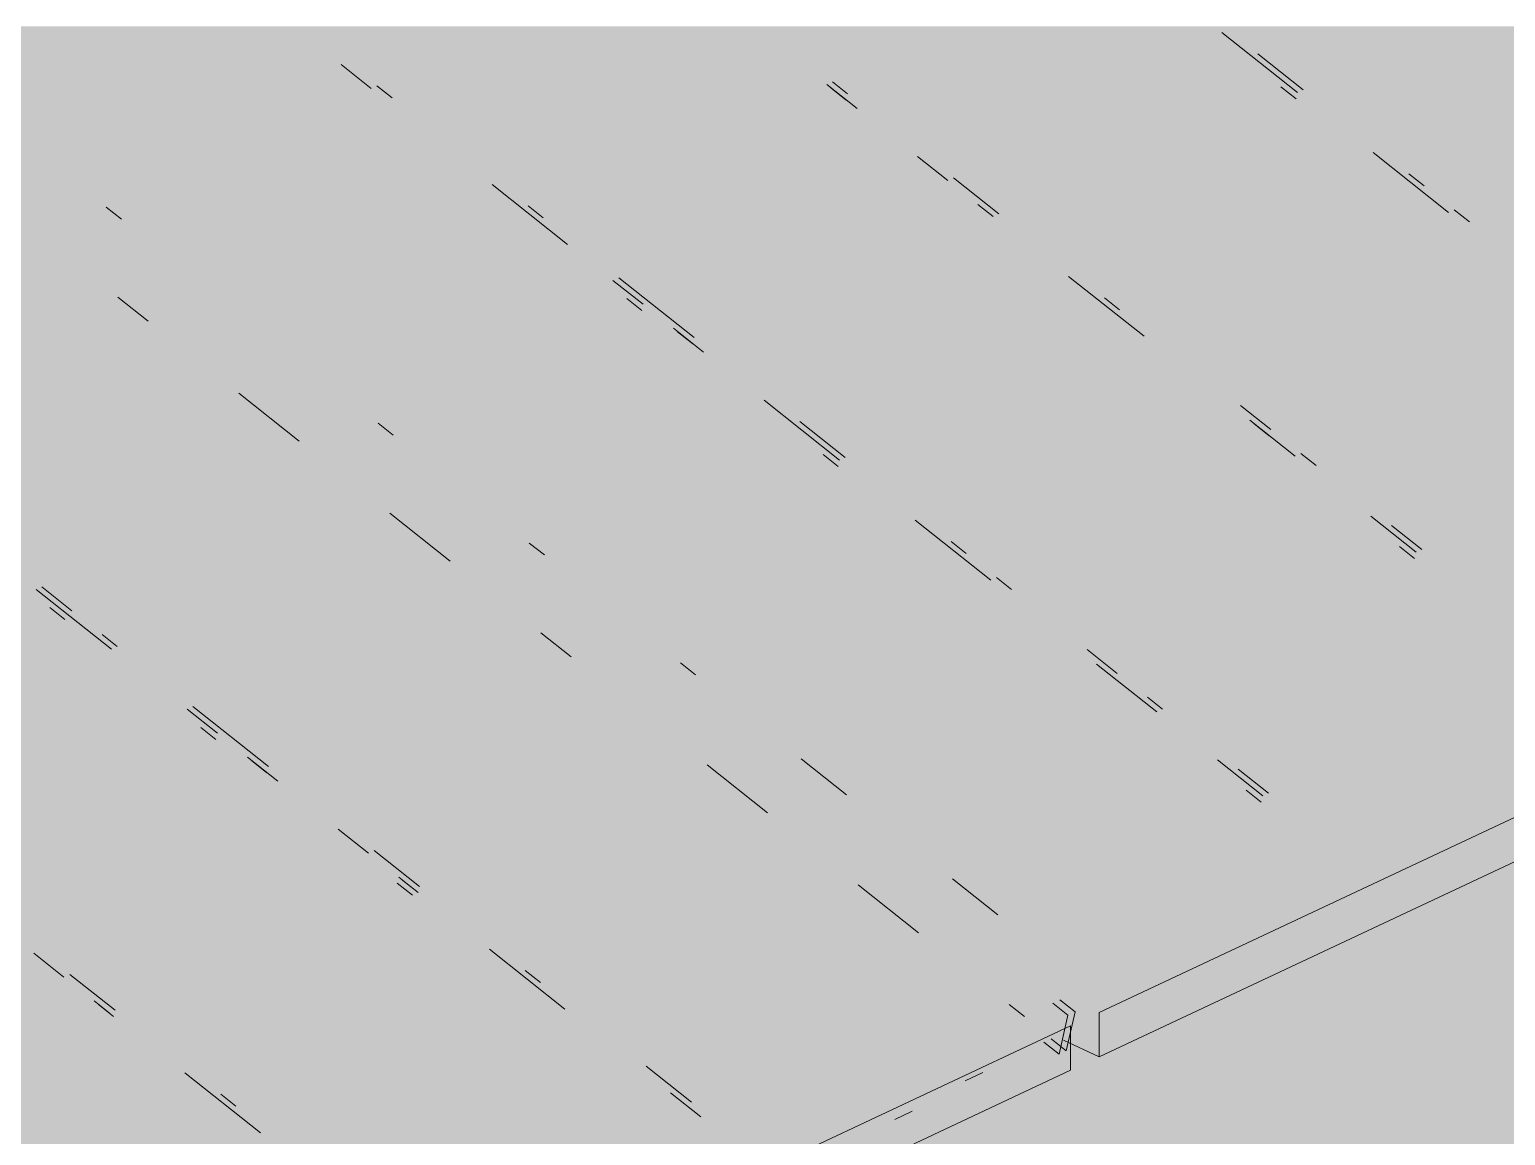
# Paper-space layout '03 3D Building and Roof' of a CAD drawing. Header units: millimetres. Extents: x 5 to 415, y 5 to 292.
# Drawn here: x 249.028 to 252.271, y 77.768 to 80.198 of the extents above; entities that cross this region are included whole.
import ezdxf

# ---------------------------------------------------------------- set-up
doc = ezdxf.new("R2010")
doc.units = ezdxf.units.MM
doc.layers.add('EXISTING', color=7, linetype='Continuous')
doc.layers.add('IMAGES', color=7, linetype='Continuous')

# ---------------------------------------------------------------- blocks, each defined once
blk = doc.blocks.new('SHEET_03')
at = {"layer": 'EXISTING', "color": 250, "lineweight": 9}
for p, q in [((251.6476, 80.1908), (251.8136, 80.0591)), ((251.8261, 80.0649), (251.7265, 80.1439)), ((249.7123, 80.1206), (249.7787, 80.068)), ((249.8244, 80.0475), (249.7912, 80.0738)), ((250.7795, 80.0767), (250.8459, 80.024)), ((250.8221, 80.0426), (250.7889, 80.0689)), ((250.8252, 80.0562), (250.792, 80.0825)), ((251.8105, 80.0454), (251.7773, 80.0718)), ((250.9787, 79.9187), (251.0451, 79.866)), ((251.9796, 79.9274), (252.1455, 79.7957)), ((251.1572, 79.7928), (251.0576, 79.8718)), ((252.0916, 79.8542), (252.0584, 79.8806)), ((250.0442, 79.8573), (250.2102, 79.7256)), ((249.2297, 79.7807), (249.1965, 79.807)), ((250.1563, 79.7841), (250.1231, 79.8104)), ((251.1115, 79.8133), (251.1447, 79.787)), ((251.3776, 78.0382), (255.1918, 79.8289)), ((252.1912, 79.7752), (252.158, 79.8015)), ((251.3776, 77.9407), (255.1918, 79.7314)), ((250.3098, 79.6465), (250.3762, 79.5939)), ((250.4883, 79.5207), (250.3223, 79.6524)), ((251.3107, 79.6553), (251.4766, 79.5236)), ((249.2219, 79.6094), (249.2883, 79.5567)), ((250.3731, 79.5802), (250.3399, 79.6066)), ((251.4227, 79.5821), (251.3895, 79.6084)), ((250.4426, 79.5412), (250.509, 79.4885)), ((250.4851, 79.5071), (250.4519, 79.5334)), ((249.4875, 79.3987), (249.6203, 79.2933)), ((250.6418, 79.3832), (250.8077, 79.2515)), ((251.7547, 79.3187), (251.6883, 79.3714)), ((249.8272, 79.3066), (249.794, 79.3329)), ((250.8202, 79.2573), (250.7206, 79.3363)), ((251.709, 79.3392), (251.8086, 79.2602)), ((251.7516, 79.3051), (251.7184, 79.3314)), ((250.8046, 79.2378), (250.7714, 79.2642)), ((251.8543, 79.2397), (251.8211, 79.266)), ((249.8195, 79.1353), (249.9523, 79.0299)), ((250.9737, 79.1198), (251.1397, 78.9881)), ((251.9746, 79.1285), (252.0742, 79.0495)), ((252.0866, 79.0553), (252.0203, 79.108)), ((250.1591, 79.0432), (250.1259, 79.0695)), ((251.0858, 79.0466), (251.0526, 79.0729)), ((252.071, 79.0358), (252.0378, 79.0622)), ((251.1854, 78.9676), (251.1522, 78.9939)), ((249.0423, 78.9677), (249.2083, 78.836)), ((249.1212, 78.9208), (249.0548, 78.9735)), ((249.1056, 78.9014), (249.0724, 78.9277)), ((249.2208, 78.8418), (249.1876, 78.8682)), ((250.1514, 78.8719), (250.2178, 78.8192)), ((251.4177, 78.7832), (251.3514, 78.8359)), ((250.4911, 78.7798), (250.4579, 78.8062)), ((251.3721, 78.8037), (251.5048, 78.6983)), ((251.5173, 78.7042), (251.4841, 78.7305)), ((249.3743, 78.7043), (249.4407, 78.6516)), ((249.5528, 78.5784), (249.3868, 78.7101)), ((249.4375, 78.638), (249.4043, 78.6643)), ((249.5071, 78.5989), (249.5735, 78.5462)), ((249.5496, 78.5648), (249.5164, 78.5911)), ((250.5166, 78.5822), (250.6494, 78.4768)), ((250.8231, 78.5164), (250.7235, 78.5954)), ((251.6376, 78.593), (251.7372, 78.514)), ((251.7497, 78.5198), (251.6833, 78.5725)), ((251.7341, 78.5003), (251.7009, 78.5267)), ((249.7062, 78.4409), (249.7726, 78.3882)), ((249.8847, 78.315), (249.7851, 78.3941)), ((249.8691, 78.2956), (249.8359, 78.3219)), ((249.839, 78.3355), (249.8722, 78.3092)), ((249.8816, 78.3014), (249.8484, 78.3278)), ((250.8485, 78.3188), (250.9813, 78.2134)), ((251.155, 78.253), (251.0554, 78.3321)), ((249.0373, 78.1688), (249.1037, 78.1161)), ((250.0382, 78.1775), (250.2042, 78.0458)), ((249.2158, 78.0429), (249.1162, 78.1219)), ((250.1503, 78.1043), (250.1171, 78.1307)), ((249.1701, 78.0634), (249.2033, 78.0371)), ((249.2127, 78.0293), (249.1795, 78.0556)), ((251.1805, 78.0554), (251.2137, 78.029)), ((251.2761, 78.0584), (251.3093, 78.032)), ((251.3249, 78.0393), (251.2917, 78.0657)), ((251.3093, 78.032), (251.2897, 77.9469)), ((251.3053, 77.9542), (251.3249, 78.0393)), ((251.3776, 77.9407), (251.3776, 78.0382)), ((247.5009, 76.2182), (251.3151, 78.0089)), ((251.3151, 78.0089), (251.3151, 77.9114)), ((251.2565, 77.9732), (251.2897, 77.9469)), ((251.3053, 77.9542), (251.2721, 77.9805)), ((251.2995, 77.9774), (251.3776, 77.9407)), ((250.4822, 77.8409), (250.3826, 77.92)), ((247.5009, 76.1207), (251.3151, 77.9114)), ((249.3693, 77.9054), (249.5353, 77.7737)), ((251.0835, 77.888), (251.122, 77.9061)), ((249.4814, 77.8322), (249.4482, 77.8586)), ((250.4365, 77.8614), (250.5029, 77.8087)), ((250.9289, 77.8033), (250.9674, 77.8214))]:
    blk.add_line(p, q, dxfattribs=at)
at = {"layer": 'IMAGES', "color": 7}
for points in [[(248.9582, 80.1079), (249.44, 80.1079), (248.9582, 80.2043), (249.44, 80.2043)], [(249.44, 80.1079), (249.5364, 80.1079), (249.44, 80.2043), (249.5364, 80.2043)], [(249.5364, 80.1079), (249.6327, 80.1079), (249.5364, 80.2043), (249.6327, 80.2043)], [(249.6327, 80.1079), (249.7291, 80.1079), (249.6327, 80.2043), (249.7291, 80.2043)], [(249.7291, 80.1079), (249.8255, 80.1079), (249.7291, 80.2043), (249.8255, 80.2043)], [(249.8255, 80.1079), (249.9218, 80.1079), (249.8255, 80.2043), (249.9218, 80.2043)], [(249.9218, 80.1079), (250.4036, 80.1079), (249.9218, 80.2043), (250.4036, 80.2043)], [(250.4036, 80.1079), (250.5, 80.1079), (250.4036, 80.2043), (250.5, 80.2043)], [(250.5, 80.1079), (250.5964, 80.1079), (250.5, 80.2043), (250.5964, 80.2043)], [(250.5964, 80.1079), (250.7891, 80.1079), (250.5964, 80.2043), (250.7891, 80.2043)], [(250.7891, 80.1079), (250.8855, 80.1079), (250.7891, 80.2043), (250.8855, 80.2043)], [(250.8855, 80.1079), (250.9818, 80.1079), (250.8855, 80.2043), (250.9818, 80.2043)], [(250.9818, 80.1079), (251.4636, 80.1079), (250.9818, 80.2043), (251.4636, 80.2043)], [(251.4636, 80.1079), (251.56, 80.1079), (251.4636, 80.2043), (251.56, 80.2043)], [(251.56, 80.1079), (251.6564, 80.1079), (251.56, 80.2043), (251.6564, 80.2043)], [(251.6564, 80.1079), (251.8491, 80.1079), (251.6564, 80.2043), (251.8491, 80.2043)], [(251.8491, 80.1079), (251.9455, 80.1079), (251.8491, 80.2043), (251.9455, 80.2043)], [(251.9455, 80.1079), (252.4273, 80.1079), (251.9455, 80.2043), (252.4273, 80.2043)], [(248.9582, 80.0115), (249.0545, 80.0115), (248.9582, 80.1079), (249.0545, 80.1079)], [(249.0545, 80.0115), (249.1509, 80.0115), (249.0545, 80.1079), (249.1509, 80.1079)], [(249.1509, 80.0115), (249.5364, 80.0115), (249.1509, 80.1079), (249.5364, 80.1079)], [(249.5364, 80.0115), (249.6327, 80.0115), (249.5364, 80.1079), (249.6327, 80.1079)], [(249.6327, 80.0115), (249.8255, 80.0115), (249.6327, 80.1079), (249.8255, 80.1079)], [(249.8255, 80.0115), (249.9218, 80.0115), (249.8255, 80.1079), (249.9218, 80.1079)], [(249.9218, 80.0115), (250.0182, 80.0115), (249.9218, 80.1079), (250.0182, 80.1079)], [(250.0182, 80.0115), (250.1145, 80.0115), (250.0182, 80.1079), (250.1145, 80.1079)], [(250.1145, 80.0115), (250.5964, 80.0115), (250.1145, 80.1079), (250.5964, 80.1079)], [(250.5964, 80.0115), (250.6927, 80.0115), (250.5964, 80.1079), (250.6927, 80.1079)], [(250.6927, 80.0115), (250.8855, 80.0115), (250.6927, 80.1079), (250.8855, 80.1079)], [(250.8855, 80.0115), (250.9818, 80.0115), (250.8855, 80.1079), (250.9818, 80.1079)], [(250.9818, 80.0115), (251.56, 80.0115), (250.9818, 80.1079), (251.56, 80.1079)], [(251.56, 80.0115), (251.6564, 80.0115), (251.56, 80.1079), (251.6564, 80.1079)], [(251.6564, 80.0115), (251.7527, 80.0115), (251.6564, 80.1079), (251.7527, 80.1079)], [(251.7527, 80.0115), (251.8491, 80.0115), (251.7527, 80.1079), (251.8491, 80.1079)], [(251.8491, 80.0115), (251.9455, 80.0115), (251.8491, 80.1079), (251.9455, 80.1079)], [(251.9455, 80.0115), (252.0418, 80.0115), (251.9455, 80.1079), (252.0418, 80.1079)], [(252.0418, 80.0115), (252.7164, 80.0115), (252.0418, 80.1079), (252.7164, 80.1079)], [(248.7655, 79.9151), (249.0545, 79.9151), (248.7655, 80.0115), (249.0545, 80.0115)], [(249.0545, 79.9151), (249.1509, 79.9151), (249.0545, 80.0115), (249.1509, 80.0115)], [(249.1509, 79.9151), (249.2473, 79.9151), (249.1509, 80.0115), (249.2473, 80.0115)], [(249.2473, 79.9151), (249.6327, 79.9151), (249.2473, 80.0115), (249.6327, 80.0115)], [(249.6327, 79.9151), (249.7291, 79.9151), (249.6327, 80.0115), (249.7291, 80.0115)], [(249.7291, 79.9151), (249.8255, 79.9151), (249.7291, 80.0115), (249.8255, 80.0115)], [(249.8255, 79.9151), (250.0182, 79.9151), (249.8255, 80.0115), (250.0182, 80.0115)], [(250.0182, 79.9151), (250.1145, 79.9151), (250.0182, 80.0115), (250.1145, 80.0115)], [(250.1145, 79.9151), (250.2109, 79.9151), (250.1145, 80.0115), (250.2109, 80.0115)], [(250.2109, 79.9151), (250.6927, 79.9151), (250.2109, 80.0115), (250.6927, 80.0115)], [(250.6927, 79.9151), (250.7891, 79.9151), (250.6927, 80.0115), (250.7891, 80.0115)], [(250.7891, 79.9151), (250.8855, 79.9151), (250.7891, 80.0115), (250.8855, 80.0115)], [(250.8855, 79.9151), (250.9818, 79.9151), (250.8855, 80.0115), (250.9818, 80.0115)], [(250.9818, 79.9151), (251.0782, 79.9151), (250.9818, 80.0115), (251.0782, 80.0115)], [(251.0782, 79.9151), (251.1745, 79.9151), (251.0782, 80.0115), (251.1745, 80.0115)], [(251.1745, 79.9151), (251.6564, 79.9151), (251.1745, 80.0115), (251.6564, 80.0115)], [(251.6564, 79.9151), (251.7527, 79.9151), (251.6564, 80.0115), (251.7527, 80.0115)], [(251.7527, 79.9151), (251.8491, 79.9151), (251.7527, 80.0115), (251.8491, 80.0115)], [(251.8491, 79.9151), (251.9455, 79.9151), (251.8491, 80.0115), (251.9455, 80.0115)], [(251.9455, 79.9151), (252.0418, 79.9151), (251.9455, 80.0115), (252.0418, 80.0115)], [(252.0418, 79.9151), (252.1382, 79.9151), (252.0418, 80.0115), (252.1382, 80.0115)], [(252.1382, 79.9151), (252.8127, 79.9151), (252.1382, 80.0115), (252.8127, 80.0115)], [(248.8618, 79.8187), (249.0545, 79.8187), (248.8618, 79.9151), (249.0545, 79.9151)], [(249.0545, 79.8187), (249.1509, 79.8187), (249.0545, 79.9151), (249.1509, 79.9151)], [(249.1509, 79.8187), (249.2473, 79.8187), (249.1509, 79.9151), (249.2473, 79.9151)], [(249.2473, 79.8187), (249.3436, 79.8187), (249.2473, 79.9151), (249.3436, 79.9151)], [(249.3436, 79.8187), (249.8255, 79.8187), (249.3436, 79.9151), (249.8255, 79.9151)], [(249.8255, 79.8187), (249.9218, 79.8187), (249.8255, 79.9151), (249.9218, 79.9151)], [(249.9218, 79.8187), (250.1145, 79.8187), (249.9218, 79.9151), (250.1145, 79.9151)], [(250.1145, 79.8187), (250.2109, 79.8187), (250.1145, 79.9151), (250.2109, 79.9151)], [(250.2109, 79.8187), (250.3073, 79.8187), (250.2109, 79.9151), (250.3073, 79.9151)], [(250.3073, 79.8187), (250.7891, 79.8187), (250.3073, 79.9151), (250.7891, 79.9151)], [(250.7891, 79.8187), (250.8855, 79.8187), (250.7891, 79.9151), (250.8855, 79.9151)], [(250.8855, 79.8187), (250.9818, 79.8187), (250.8855, 79.9151), (250.9818, 79.9151)], [(250.9818, 79.8187), (251.1745, 79.8187), (250.9818, 79.9151), (251.1745, 79.9151)], [(251.1745, 79.8187), (251.2709, 79.8187), (251.1745, 79.9151), (251.2709, 79.9151)], [(251.2709, 79.8187), (251.3673, 79.8187), (251.2709, 79.9151), (251.3673, 79.9151)], [(251.3673, 79.8187), (251.8491, 79.8187), (251.3673, 79.9151), (251.8491, 79.9151)], [(251.8491, 79.8187), (251.9455, 79.8187), (251.8491, 79.9151), (251.9455, 79.9151)], [(251.9455, 79.8187), (252.1382, 79.8187), (251.9455, 79.9151), (252.1382, 79.9151)], [(252.1382, 79.8187), (252.2345, 79.8187), (252.1382, 79.9151), (252.2345, 79.9151)], [(252.2345, 79.8187), (252.3309, 79.8187), (252.2345, 79.9151), (252.3309, 79.9151)], [(248.9582, 79.7223), (249.0545, 79.7223), (248.9582, 79.8187), (249.0545, 79.8187)], [(249.0545, 79.7223), (249.1509, 79.7223), (249.0545, 79.8187), (249.1509, 79.8187)], [(249.1509, 79.7223), (249.3436, 79.7223), (249.1509, 79.8187), (249.3436, 79.8187)], [(249.3436, 79.7223), (249.44, 79.7223), (249.3436, 79.8187), (249.44, 79.8187)], [(249.44, 79.7223), (249.5364, 79.7223), (249.44, 79.8187), (249.5364, 79.8187)], [(249.5364, 79.7223), (249.9218, 79.7223), (249.5364, 79.8187), (249.9218, 79.8187)], [(249.9218, 79.7223), (250.0182, 79.7223), (249.9218, 79.8187), (250.0182, 79.8187)], [(250.0182, 79.7223), (250.2109, 79.7223), (250.0182, 79.8187), (250.2109, 79.8187)], [(250.2109, 79.7223), (250.3073, 79.7223), (250.2109, 79.8187), (250.3073, 79.8187)], [(250.3073, 79.7223), (250.4036, 79.7223), (250.3073, 79.8187), (250.4036, 79.8187)], [(250.4036, 79.7223), (250.8855, 79.7223), (250.4036, 79.8187), (250.8855, 79.8187)], [(250.8855, 79.7223), (250.9818, 79.7223), (250.8855, 79.8187), (250.9818, 79.8187)], [(250.9818, 79.7223), (251.0782, 79.7223), (250.9818, 79.8187), (251.0782, 79.8187)], [(251.0782, 79.7223), (251.2709, 79.7223), (251.0782, 79.8187), (251.2709, 79.8187)], [(251.2709, 79.7223), (251.3673, 79.7223), (251.2709, 79.8187), (251.3673, 79.8187)], [(251.3673, 79.7223), (251.9455, 79.7223), (251.3673, 79.8187), (251.9455, 79.8187)], [(251.9455, 79.7223), (252.0418, 79.7223), (251.9455, 79.8187), (252.0418, 79.8187)], [(252.0418, 79.7223), (252.2345, 79.7223), (252.0418, 79.8187), (252.2345, 79.8187)], [(252.2345, 79.7223), (252.3309, 79.7223), (252.2345, 79.8187), (252.3309, 79.8187)], [(248.9582, 79.6259), (249.0545, 79.6259), (248.9582, 79.7223), (249.0545, 79.7223)], [(249.0545, 79.6259), (249.1509, 79.6259), (249.0545, 79.7223), (249.1509, 79.7223)], [(249.1509, 79.6259), (249.2473, 79.6259), (249.1509, 79.7223), (249.2473, 79.7223)], [(249.2473, 79.6259), (249.3436, 79.6259), (249.2473, 79.7223), (249.3436, 79.7223)], [(249.3436, 79.6259), (249.44, 79.6259), (249.3436, 79.7223), (249.44, 79.7223)], [(249.44, 79.6259), (249.5364, 79.6259), (249.44, 79.7223), (249.5364, 79.7223)], [(249.5364, 79.6259), (249.6327, 79.6259), (249.5364, 79.7223), (249.6327, 79.7223)], [(249.6327, 79.6259), (250.0182, 79.6259), (249.6327, 79.7223), (250.0182, 79.7223)], [(250.0182, 79.6259), (250.1145, 79.6259), (250.0182, 79.7223), (250.1145, 79.7223)], [(250.1145, 79.6259), (250.2109, 79.6259), (250.1145, 79.7223), (250.2109, 79.7223)], [(250.2109, 79.6259), (250.4036, 79.6259), (250.2109, 79.7223), (250.4036, 79.7223)], [(250.4036, 79.6259), (250.5, 79.6259), (250.4036, 79.7223), (250.5, 79.7223)], [(250.5, 79.6259), (250.5964, 79.6259), (250.5, 79.7223), (250.5964, 79.7223)], [(250.5964, 79.6259), (251.0782, 79.6259), (250.5964, 79.7223), (251.0782, 79.7223)], [(251.0782, 79.6259), (251.1745, 79.6259), (251.0782, 79.7223), (251.1745, 79.7223)], [(251.1745, 79.6259), (251.2709, 79.6259), (251.1745, 79.7223), (251.2709, 79.7223)], [(251.2709, 79.6259), (251.3673, 79.6259), (251.2709, 79.7223), (251.3673, 79.7223)], [(251.3673, 79.6259), (251.4636, 79.6259), (251.3673, 79.7223), (251.4636, 79.7223)], [(251.4636, 79.6259), (251.56, 79.6259), (251.4636, 79.7223), (251.56, 79.7223)], [(251.56, 79.6259), (252.0418, 79.6259), (251.56, 79.7223), (252.0418, 79.7223)], [(252.0418, 79.6259), (252.1382, 79.6259), (252.0418, 79.7223), (252.1382, 79.7223)], [(252.1382, 79.6259), (252.2345, 79.6259), (252.1382, 79.7223), (252.2345, 79.7223)], [(252.2345, 79.6259), (252.4273, 79.6259), (252.2345, 79.7223), (252.4273, 79.7223)], [(248.9582, 79.5295), (249.0545, 79.5295), (248.9582, 79.6259), (249.0545, 79.6259)], [(249.0545, 79.5295), (249.1509, 79.5295), (249.0545, 79.6259), (249.1509, 79.6259)], [(249.1509, 79.5295), (249.2473, 79.5295), (249.1509, 79.6259), (249.2473, 79.6259)], [(249.2473, 79.4331), (249.3436, 79.4331), (249.2473, 79.6259), (249.3436, 79.6259)], [(249.3436, 79.4331), (249.44, 79.4331), (249.3436, 79.6259), (249.44, 79.6259)], [(249.44, 79.5295), (249.5364, 79.5295), (249.44, 79.6259), (249.5364, 79.6259)], [(249.5364, 79.5295), (249.7291, 79.5295), (249.5364, 79.6259), (249.7291, 79.6259)], [(249.7291, 79.5295), (249.8255, 79.5295), (249.7291, 79.6259), (249.8255, 79.6259)], [(249.8255, 79.5295), (250.1145, 79.5295), (249.8255, 79.6259), (250.1145, 79.6259)], [(250.1145, 79.5295), (250.2109, 79.5295), (250.1145, 79.6259), (250.2109, 79.6259)], [(250.2109, 79.5295), (250.3073, 79.5295), (250.2109, 79.6259), (250.3073, 79.6259)], [(250.3073, 79.5295), (250.5, 79.5295), (250.3073, 79.6259), (250.5, 79.6259)], [(250.5, 79.5295), (250.5964, 79.5295), (250.5, 79.6259), (250.5964, 79.6259)], [(250.5964, 79.5295), (250.6927, 79.5295), (250.5964, 79.6259), (250.6927, 79.6259)], [(250.6927, 79.5295), (251.1745, 79.5295), (250.6927, 79.6259), (251.1745, 79.6259)], [(251.1745, 79.5295), (251.2709, 79.5295), (251.1745, 79.6259), (251.2709, 79.6259)], [(251.2709, 79.5295), (251.3673, 79.5295), (251.2709, 79.6259), (251.3673, 79.6259)], [(251.3673, 79.5295), (251.4636, 79.5295), (251.3673, 79.6259), (251.4636, 79.6259)], [(251.4636, 79.5295), (251.56, 79.5295), (251.4636, 79.6259), (251.56, 79.6259)], [(251.56, 79.5295), (251.6564, 79.5295), (251.56, 79.6259), (251.6564, 79.6259)], [(251.6564, 79.5295), (252.2345, 79.5295), (251.6564, 79.6259), (252.2345, 79.6259)], [(252.2345, 79.5295), (252.3309, 79.5295), (252.2345, 79.6259), (252.3309, 79.6259)], [(248.6691, 79.4331), (249.1509, 79.4331), (248.6691, 79.5295), (249.1509, 79.5295)], [(249.1509, 79.4331), (249.2473, 79.4331), (249.1509, 79.5295), (249.2473, 79.5295)], [(249.44, 79.4331), (249.5364, 79.4331), (249.44, 79.5295), (249.5364, 79.5295)], [(249.5364, 79.3367), (249.6327, 79.3367), (249.5364, 79.5295), (249.6327, 79.5295)], [(249.6327, 79.4331), (249.7291, 79.4331), (249.6327, 79.5295), (249.7291, 79.5295)], [(249.7291, 79.4331), (249.8255, 79.4331), (249.7291, 79.5295), (249.8255, 79.5295)], [(249.8255, 79.4331), (249.9218, 79.4331), (249.8255, 79.5295), (249.9218, 79.5295)], [(249.9218, 79.4331), (250.3073, 79.4331), (249.9218, 79.5295), (250.3073, 79.5295)], [(250.3073, 79.4331), (250.4036, 79.4331), (250.3073, 79.5295), (250.4036, 79.5295)], [(250.4036, 79.4331), (250.5, 79.4331), (250.4036, 79.5295), (250.5, 79.5295)], [(250.5, 79.4331), (250.5964, 79.4331), (250.5, 79.5295), (250.5964, 79.5295)], [(250.5964, 79.4331), (250.6927, 79.4331), (250.5964, 79.5295), (250.6927, 79.5295)], [(250.6927, 79.4331), (251.2709, 79.4331), (250.6927, 79.5295), (251.2709, 79.5295)], [(251.2709, 79.4331), (251.3673, 79.4331), (251.2709, 79.5295), (251.3673, 79.5295)], [(251.3673, 79.4331), (251.4636, 79.4331), (251.3673, 79.5295), (251.4636, 79.5295)], [(251.4636, 79.4331), (251.56, 79.4331), (251.4636, 79.5295), (251.56, 79.5295)], [(251.56, 79.4331), (251.6564, 79.4331), (251.56, 79.5295), (251.6564, 79.5295)], [(251.6564, 79.4331), (251.7527, 79.4331), (251.6564, 79.5295), (251.7527, 79.5295)], [(251.7527, 79.4331), (252.4273, 79.4331), (251.7527, 79.5295), (252.4273, 79.5295)], [(248.8618, 79.3367), (249.2473, 79.3367), (248.8618, 79.4331), (249.2473, 79.4331)], [(249.2473, 79.3367), (249.3436, 79.3367), (249.2473, 79.4331), (249.3436, 79.4331)], [(249.3436, 79.3367), (249.44, 79.3367), (249.3436, 79.4331), (249.44, 79.4331)], [(249.44, 79.3367), (249.5364, 79.3367), (249.44, 79.4331), (249.5364, 79.4331)], [(249.6327, 79.3367), (249.7291, 79.3367), (249.6327, 79.4331), (249.7291, 79.4331)], [(249.7291, 79.3367), (249.8255, 79.3367), (249.7291, 79.4331), (249.8255, 79.4331)], [(249.8255, 79.3367), (250.0182, 79.3367), (249.8255, 79.4331), (250.0182, 79.4331)], [(250.0182, 79.3367), (250.4036, 79.3367), (250.0182, 79.4331), (250.4036, 79.4331)], [(250.4036, 79.3367), (250.5, 79.3367), (250.4036, 79.4331), (250.5, 79.4331)], [(250.5, 79.3367), (250.6927, 79.3367), (250.5, 79.4331), (250.6927, 79.4331)], [(250.6927, 79.3367), (250.7891, 79.3367), (250.6927, 79.4331), (250.7891, 79.4331)], [(250.7891, 79.3367), (250.8855, 79.3367), (250.7891, 79.4331), (250.8855, 79.4331)], [(250.8855, 79.3367), (251.3673, 79.3367), (250.8855, 79.4331), (251.3673, 79.4331)], [(251.3673, 79.3367), (251.4636, 79.3367), (251.3673, 79.4331), (251.4636, 79.4331)], [(251.4636, 79.3367), (251.56, 79.3367), (251.4636, 79.4331), (251.56, 79.4331)], [(251.56, 79.3367), (251.7527, 79.3367), (251.56, 79.4331), (251.7527, 79.4331)], [(251.7527, 79.3367), (251.8491, 79.3367), (251.7527, 79.4331), (251.8491, 79.4331)], [(251.8491, 79.3367), (251.9455, 79.3367), (251.8491, 79.4331), (251.9455, 79.4331)], [(251.9455, 79.3367), (252.4273, 79.3367), (251.9455, 79.4331), (252.4273, 79.4331)], [(248.9582, 79.2403), (249.3436, 79.2403), (248.9582, 79.3367), (249.3436, 79.3367)], [(249.3436, 79.2403), (249.44, 79.2403), (249.3436, 79.3367), (249.44, 79.3367)], [(249.44, 79.2403), (249.5364, 79.2403), (249.44, 79.3367), (249.5364, 79.3367)], [(249.5364, 79.2403), (249.6327, 79.2403), (249.5364, 79.3367), (249.6327, 79.3367)], [(249.6327, 79.2403), (249.8255, 79.2403), (249.6327, 79.3367), (249.8255, 79.3367)], [(249.8255, 79.2403), (249.9218, 79.2403), (249.8255, 79.3367), (249.9218, 79.3367)], [(249.9218, 79.2403), (250.0182, 79.2403), (249.9218, 79.3367), (250.0182, 79.3367)], [(250.0182, 79.2403), (250.1145, 79.2403), (250.0182, 79.3367), (250.1145, 79.3367)], [(250.1145, 79.2403), (250.5, 79.2403), (250.1145, 79.3367), (250.5, 79.3367)], [(250.5, 79.2403), (250.6927, 79.2403), (250.5, 79.3367), (250.6927, 79.3367)], [(250.6927, 79.2403), (250.8855, 79.2403), (250.6927, 79.3367), (250.8855, 79.3367)], [(250.8855, 79.2403), (250.9818, 79.2403), (250.8855, 79.3367), (250.9818, 79.3367)], [(250.9818, 79.2403), (251.56, 79.2403), (250.9818, 79.3367), (251.56, 79.3367)], [(251.56, 79.2403), (251.6564, 79.2403), (251.56, 79.3367), (251.6564, 79.3367)], [(251.6564, 79.2403), (251.8491, 79.2403), (251.6564, 79.3367), (251.8491, 79.3367)], [(251.8491, 79.2403), (251.9455, 79.2403), (251.8491, 79.3367), (251.9455, 79.3367)], [(251.9455, 79.2403), (252.0418, 79.2403), (251.9455, 79.3367), (252.0418, 79.3367)], [(252.0418, 79.2403), (252.5236, 79.2403), (252.0418, 79.3367), (252.5236, 79.3367)], [(248.9582, 79.1439), (249.44, 79.1439), (248.9582, 79.2403), (249.44, 79.2403)], [(249.44, 79.1439), (249.5364, 79.1439), (249.44, 79.2403), (249.5364, 79.2403)], [(249.5364, 79.1439), (249.6327, 79.1439), (249.5364, 79.2403), (249.6327, 79.2403)], [(249.6327, 79.1439), (249.7291, 79.1439), (249.6327, 79.2403), (249.7291, 79.2403)], [(249.7291, 79.1439), (249.8255, 79.1439), (249.7291, 79.2403), (249.8255, 79.2403)], [(249.8255, 79.1439), (249.9218, 79.1439), (249.8255, 79.2403), (249.9218, 79.2403)], [(249.9218, 79.1439), (250.0182, 79.1439), (249.9218, 79.2403), (250.0182, 79.2403)], [(250.0182, 79.1439), (250.1145, 79.1439), (250.0182, 79.2403), (250.1145, 79.2403)], [(250.1145, 79.1439), (250.2109, 79.1439), (250.1145, 79.2403), (250.2109, 79.2403)], [(250.2109, 79.1439), (250.5964, 79.1439), (250.2109, 79.2403), (250.5964, 79.2403)], [(250.5964, 79.1439), (250.6927, 79.1439), (250.5964, 79.2403), (250.6927, 79.2403)], [(250.6927, 79.1439), (250.7891, 79.1439), (250.6927, 79.2403), (250.7891, 79.2403)], [(250.7891, 79.1439), (250.9818, 79.1439), (250.7891, 79.2403), (250.9818, 79.2403)], [(250.9818, 79.1439), (251.0782, 79.1439), (250.9818, 79.2403), (251.0782, 79.2403)], [(251.0782, 79.1439), (251.1745, 79.1439), (251.0782, 79.2403), (251.1745, 79.2403)], [(251.1745, 79.1439), (251.6564, 79.1439), (251.1745, 79.2403), (251.6564, 79.2403)], [(251.6564, 79.1439), (251.7527, 79.1439), (251.6564, 79.2403), (251.7527, 79.2403)], [(251.7527, 79.1439), (251.8491, 79.1439), (251.7527, 79.2403), (251.8491, 79.2403)], [(251.8491, 79.1439), (251.9455, 79.1439), (251.8491, 79.2403), (251.9455, 79.2403)], [(251.9455, 79.1439), (252.0418, 79.1439), (251.9455, 79.2403), (252.0418, 79.2403)], [(252.0418, 79.1439), (252.1382, 79.1439), (252.0418, 79.2403), (252.1382, 79.2403)], [(252.1382, 79.1439), (252.7164, 79.1439), (252.1382, 79.2403), (252.7164, 79.2403)], [(248.9582, 79.0475), (249.0545, 79.0475), (248.9582, 79.1439), (249.0545, 79.1439)], [(249.0545, 79.0475), (249.1509, 79.0475), (249.0545, 79.1439), (249.1509, 79.1439)], [(249.1509, 79.0475), (249.6327, 79.0475), (249.1509, 79.1439), (249.6327, 79.1439)], [(249.6327, 79.0475), (249.7291, 79.0475), (249.6327, 79.1439), (249.7291, 79.1439)], [(249.7291, 79.0475), (249.8255, 79.0475), (249.7291, 79.1439), (249.8255, 79.1439)], [(249.8255, 79.0475), (249.9218, 79.0475), (249.8255, 79.1439), (249.9218, 79.1439)], [(249.9218, 79.0475), (250.0182, 79.0475), (249.9218, 79.1439), (250.0182, 79.1439)], [(250.0182, 79.0475), (250.1145, 79.0475), (250.0182, 79.1439), (250.1145, 79.1439)], [(250.1145, 79.0475), (250.2109, 79.0475), (250.1145, 79.1439), (250.2109, 79.1439)], [(250.2109, 79.0475), (250.3073, 79.0475), (250.2109, 79.1439), (250.3073, 79.1439)], [(250.3073, 79.0475), (250.6927, 79.0475), (250.3073, 79.1439), (250.6927, 79.1439)], [(250.6927, 79.0475), (250.7891, 79.0475), (250.6927, 79.1439), (250.7891, 79.1439)], [(250.7891, 79.0475), (250.8855, 79.0475), (250.7891, 79.1439), (250.8855, 79.1439)], [(250.8855, 79.0475), (250.9818, 79.0475), (250.8855, 79.1439), (250.9818, 79.1439)], [(250.9818, 79.0475), (251.0782, 79.0475), (250.9818, 79.1439), (251.0782, 79.1439)], [(251.0782, 79.0475), (251.1745, 79.0475), (251.0782, 79.1439), (251.1745, 79.1439)], [(251.1745, 79.0475), (251.2709, 79.0475), (251.1745, 79.1439), (251.2709, 79.1439)], [(251.2709, 79.0475), (251.7527, 79.0475), (251.2709, 79.1439), (251.7527, 79.1439)], [(251.7527, 79.0475), (251.8491, 79.0475), (251.7527, 79.1439), (251.8491, 79.1439)], [(251.8491, 79.0475), (251.9455, 79.0475), (251.8491, 79.1439), (251.9455, 79.1439)], [(251.9455, 79.0475), (252.1382, 79.0475), (251.9455, 79.1439), (252.1382, 79.1439)], [(252.1382, 79.0475), (252.8127, 79.0475), (252.1382, 79.1439), (252.8127, 79.1439)], [(248.9582, 78.9511), (249.0545, 78.9511), (248.9582, 79.0475), (249.0545, 79.0475)], [(249.0545, 78.9511), (249.1509, 78.9511), (249.0545, 79.0475), (249.1509, 79.0475)], [(249.1509, 78.9511), (249.2473, 78.9511), (249.1509, 79.0475), (249.2473, 79.0475)], [(249.2473, 78.9511), (249.7291, 78.9511), (249.2473, 79.0475), (249.7291, 79.0475)], [(249.7291, 78.9511), (249.8255, 78.9511), (249.7291, 79.0475), (249.8255, 79.0475)], [(249.8255, 78.9511), (249.9218, 78.9511), (249.8255, 79.0475), (249.9218, 79.0475)], [(249.9218, 78.9511), (250.0182, 78.9511), (249.9218, 79.0475), (250.0182, 79.0475)], [(250.0182, 78.9511), (250.1145, 78.9511), (250.0182, 79.0475), (250.1145, 79.0475)], [(250.1145, 78.9511), (250.2109, 78.9511), (250.1145, 79.0475), (250.2109, 79.0475)], [(250.2109, 78.9511), (250.3073, 78.9511), (250.2109, 79.0475), (250.3073, 79.0475)], [(250.3073, 78.9511), (250.4036, 78.9511), (250.3073, 79.0475), (250.4036, 79.0475)], [(250.4036, 78.9511), (250.5, 78.9511), (250.4036, 79.0475), (250.5, 79.0475)], [(250.5, 78.9511), (250.8855, 78.9511), (250.5, 79.0475), (250.8855, 79.0475)], [(250.8855, 78.9511), (250.9818, 78.9511), (250.8855, 79.0475), (250.9818, 79.0475)], [(250.9818, 78.9511), (251.0782, 78.9511), (250.9818, 79.0475), (251.0782, 79.0475)], [(251.0782, 78.9511), (251.1745, 78.9511), (251.0782, 79.0475), (251.1745, 79.0475)], [(251.1745, 78.9511), (251.2709, 78.9511), (251.1745, 79.0475), (251.2709, 79.0475)], [(251.2709, 78.9511), (251.3673, 78.9511), (251.2709, 79.0475), (251.3673, 79.0475)], [(251.3673, 78.9511), (251.8491, 78.9511), (251.3673, 79.0475), (251.8491, 79.0475)], [(251.8491, 78.9511), (251.9455, 78.9511), (251.8491, 79.0475), (251.9455, 79.0475)], [(251.9455, 78.9511), (252.0418, 78.9511), (251.9455, 79.0475), (252.0418, 79.0475)], [(252.0418, 78.9511), (252.2345, 78.9511), (252.0418, 79.0475), (252.2345, 79.0475)], [(252.2345, 78.9511), (252.3309, 78.9511), (252.2345, 79.0475), (252.3309, 79.0475)], [(248.9582, 78.8547), (249.0545, 78.8547), (248.9582, 78.9511), (249.0545, 78.9511)], [(249.0545, 78.8547), (249.2473, 78.8547), (249.0545, 78.9511), (249.2473, 78.9511)], [(249.2473, 78.8547), (249.8255, 78.8547), (249.2473, 78.9511), (249.8255, 78.9511)], [(249.8255, 78.8547), (249.9218, 78.8547), (249.8255, 78.9511), (249.9218, 78.9511)], [(249.9218, 78.8547), (250.0182, 78.8547), (249.9218, 78.9511), (250.0182, 78.9511)], [(250.0182, 78.8547), (250.1145, 78.8547), (250.0182, 78.9511), (250.1145, 78.9511)], [(250.1145, 78.8547), (250.2109, 78.8547), (250.1145, 78.9511), (250.2109, 78.9511)], [(250.2109, 78.8547), (250.4036, 78.8547), (250.2109, 78.9511), (250.4036, 78.9511)], [(250.4036, 78.8547), (250.5, 78.8547), (250.4036, 78.9511), (250.5, 78.9511)], [(250.5, 78.8547), (250.5964, 78.8547), (250.5, 78.9511), (250.5964, 78.9511)], [(250.5964, 78.8547), (250.9818, 78.8547), (250.5964, 78.9511), (250.9818, 78.9511)], [(250.9818, 78.8547), (251.0782, 78.8547), (250.9818, 78.9511), (251.0782, 78.9511)], [(251.0782, 78.8547), (251.1745, 78.8547), (251.0782, 78.9511), (251.1745, 78.9511)], [(251.1745, 78.8547), (251.2709, 78.8547), (251.1745, 78.9511), (251.2709, 78.9511)], [(251.2709, 78.8547), (251.3673, 78.8547), (251.2709, 78.9511), (251.3673, 78.9511)], [(251.3673, 78.8547), (251.4636, 78.8547), (251.3673, 78.9511), (251.4636, 78.9511)], [(251.4636, 78.8547), (251.56, 78.8547), (251.4636, 78.9511), (251.56, 78.9511)], [(251.56, 78.8547), (252.0418, 78.8547), (251.56, 78.9511), (252.0418, 78.9511)], [(252.0418, 78.8547), (252.1382, 78.8547), (252.0418, 78.9511), (252.1382, 78.9511)], [(252.1382, 78.8547), (252.2345, 78.8547), (252.1382, 78.9511), (252.2345, 78.9511)], [(252.2345, 78.8547), (252.3309, 78.8547), (252.2345, 78.9511), (252.3309, 78.9511)], [(248.9582, 78.7583), (249.1509, 78.7583), (248.9582, 78.8547), (249.1509, 78.8547)], [(249.1509, 78.7583), (249.3436, 78.7583), (249.1509, 78.8547), (249.3436, 78.8547)], [(249.3436, 78.7583), (249.44, 78.7583), (249.3436, 78.8547), (249.44, 78.8547)], [(249.44, 78.7583), (249.5364, 78.7583), (249.44, 78.8547), (249.5364, 78.8547)], [(249.5364, 78.7583), (249.9218, 78.7583), (249.5364, 78.8547), (249.9218, 78.8547)], [(249.9218, 78.7583), (250.0182, 78.7583), (249.9218, 78.8547), (250.0182, 78.8547)], [(250.0182, 78.7583), (250.1145, 78.7583), (250.0182, 78.8547), (250.1145, 78.8547)], [(250.1145, 78.7583), (250.2109, 78.7583), (250.1145, 78.8547), (250.2109, 78.8547)], [(250.2109, 78.7583), (250.3073, 78.7583), (250.2109, 78.8547), (250.3073, 78.8547)], [(250.3073, 78.7583), (250.4036, 78.7583), (250.3073, 78.8547), (250.4036, 78.8547)], [(250.4036, 78.7583), (250.5, 78.7583), (250.4036, 78.8547), (250.5, 78.8547)], [(250.5, 78.7583), (250.5964, 78.7583), (250.5, 78.8547), (250.5964, 78.8547)], [(250.5964, 78.7583), (250.6927, 78.7583), (250.5964, 78.8547), (250.6927, 78.8547)], [(250.6927, 78.7583), (251.0782, 78.7583), (250.6927, 78.8547), (251.0782, 78.8547)], [(251.0782, 78.7583), (251.1745, 78.7583), (251.0782, 78.8547), (251.1745, 78.8547)], [(251.1745, 78.7583), (251.2709, 78.7583), (251.1745, 78.8547), (251.2709, 78.8547)], [(251.2709, 78.7583), (251.4636, 78.7583), (251.2709, 78.8547), (251.4636, 78.8547)], [(251.4636, 78.7583), (251.56, 78.7583), (251.4636, 78.8547), (251.56, 78.8547)], [(251.56, 78.7583), (251.6564, 78.7583), (251.56, 78.8547), (251.6564, 78.8547)], [(251.6564, 78.7583), (252.1382, 78.7583), (251.6564, 78.8547), (252.1382, 78.8547)], [(252.1382, 78.7583), (252.2345, 78.7583), (252.1382, 78.8547), (252.2345, 78.8547)], [(252.2345, 78.7583), (252.3309, 78.7583), (252.2345, 78.8547), (252.3309, 78.8547)], [(248.5727, 78.6619), (249.1509, 78.6619), (248.5727, 78.7583), (249.1509, 78.7583)], [(249.1509, 78.6619), (249.2473, 78.6619), (249.1509, 78.7583), (249.2473, 78.7583)], [(249.2473, 78.6619), (249.3436, 78.6619), (249.2473, 78.7583), (249.3436, 78.7583)], [(249.3436, 78.6619), (249.44, 78.6619), (249.3436, 78.7583), (249.44, 78.7583)], [(249.44, 78.6619), (249.5364, 78.6619), (249.44, 78.7583), (249.5364, 78.7583)], [(249.5364, 78.6619), (249.6327, 78.6619), (249.5364, 78.7583), (249.6327, 78.7583)], [(249.6327, 78.6619), (250.1145, 78.6619), (249.6327, 78.7583), (250.1145, 78.7583)], [(250.1145, 78.6619), (250.2109, 78.6619), (250.1145, 78.7583), (250.2109, 78.7583)], [(250.2109, 78.6619), (250.4036, 78.6619), (250.2109, 78.7583), (250.4036, 78.7583)], [(250.4036, 78.6619), (250.5964, 78.6619), (250.4036, 78.7583), (250.5964, 78.7583)], [(250.5964, 78.6619), (250.6927, 78.6619), (250.5964, 78.7583), (250.6927, 78.7583)], [(250.6927, 78.6619), (250.7891, 78.6619), (250.6927, 78.7583), (250.7891, 78.7583)], [(250.7891, 78.6619), (251.2709, 78.6619), (250.7891, 78.7583), (251.2709, 78.7583)], [(251.2709, 78.6619), (251.3673, 78.6619), (251.2709, 78.7583), (251.3673, 78.7583)], [(251.3673, 78.6619), (251.56, 78.6619), (251.3673, 78.7583), (251.56, 78.7583)], [(251.56, 78.6619), (251.6564, 78.6619), (251.56, 78.7583), (251.6564, 78.7583)], [(251.6564, 78.6619), (251.7527, 78.6619), (251.6564, 78.7583), (251.7527, 78.7583)], [(251.7527, 78.6619), (252.2345, 78.6619), (251.7527, 78.7583), (252.2345, 78.7583)], [(252.2345, 78.6619), (252.3309, 78.6619), (252.2345, 78.7583), (252.3309, 78.7583)], [(248.7655, 78.5655), (249.2473, 78.5655), (248.7655, 78.6619), (249.2473, 78.6619)], [(249.2473, 78.5655), (249.3436, 78.5655), (249.2473, 78.6619), (249.3436, 78.6619)], [(249.3436, 78.5655), (249.44, 78.5655), (249.3436, 78.6619), (249.44, 78.6619)], [(249.44, 78.5655), (249.5364, 78.5655), (249.44, 78.6619), (249.5364, 78.6619)], [(249.5364, 78.5655), (249.6327, 78.5655), (249.5364, 78.6619), (249.6327, 78.6619)], [(249.6327, 78.5655), (249.7291, 78.5655), (249.6327, 78.6619), (249.7291, 78.6619)], [(249.7291, 78.5655), (249.8255, 78.5655), (249.7291, 78.6619), (249.8255, 78.6619)], [(249.8255, 78.5655), (250.2109, 78.5655), (249.8255, 78.6619), (250.2109, 78.6619)], [(250.2109, 78.5655), (250.4036, 78.5655), (250.2109, 78.6619), (250.4036, 78.6619)], [(250.4036, 78.5655), (250.5, 78.5655), (250.4036, 78.6619), (250.5, 78.6619)], [(250.5, 78.4691), (250.5964, 78.4691), (250.5, 78.6619), (250.5964, 78.6619)], [(250.5964, 78.5655), (250.6927, 78.5655), (250.5964, 78.6619), (250.6927, 78.6619)], [(250.6927, 78.5655), (250.7891, 78.5655), (250.6927, 78.6619), (250.7891, 78.6619)], [(250.7891, 78.5655), (250.8855, 78.5655), (250.7891, 78.6619), (250.8855, 78.6619)], [(250.8855, 78.5655), (250.9818, 78.5655), (250.8855, 78.6619), (250.9818, 78.6619)], [(250.9818, 78.5655), (251.4636, 78.5655), (250.9818, 78.6619), (251.4636, 78.6619)], [(251.4636, 78.5655), (251.56, 78.5655), (251.4636, 78.6619), (251.56, 78.6619)], [(251.56, 78.5655), (251.6564, 78.5655), (251.56, 78.6619), (251.6564, 78.6619)], [(251.6564, 78.5655), (251.7527, 78.5655), (251.6564, 78.6619), (251.7527, 78.6619)], [(251.7527, 78.5655), (252.1382, 78.5655), (251.7527, 78.6619), (252.1382, 78.6619)], [(252.1382, 78.5655), (252.3309, 78.5655), (252.1382, 78.6619), (252.3309, 78.6619)], [(248.7655, 78.4691), (249.3436, 78.4691), (248.7655, 78.5655), (249.3436, 78.5655)], [(249.3436, 78.4691), (249.44, 78.4691), (249.3436, 78.5655), (249.44, 78.5655)], [(249.44, 78.4691), (249.5364, 78.4691), (249.44, 78.5655), (249.5364, 78.5655)], [(249.5364, 78.4691), (249.6327, 78.4691), (249.5364, 78.5655), (249.6327, 78.5655)], [(249.6327, 78.4691), (249.7291, 78.4691), (249.6327, 78.5655), (249.7291, 78.5655)], [(249.7291, 78.4691), (249.8255, 78.4691), (249.7291, 78.5655), (249.8255, 78.5655)], [(249.8255, 78.4691), (249.9218, 78.4691), (249.8255, 78.5655), (249.9218, 78.5655)], [(249.9218, 78.4691), (250.4036, 78.4691), (249.9218, 78.5655), (250.4036, 78.5655)], [(250.4036, 78.4691), (250.5, 78.4691), (250.4036, 78.5655), (250.5, 78.5655)], [(250.5964, 78.4691), (250.6927, 78.4691), (250.5964, 78.5655), (250.6927, 78.5655)], [(250.6927, 78.4691), (250.8855, 78.4691), (250.6927, 78.5655), (250.8855, 78.5655)], [(250.8855, 78.4691), (250.9818, 78.4691), (250.8855, 78.5655), (250.9818, 78.5655)], [(250.9818, 78.4691), (251.0782, 78.4691), (250.9818, 78.5655), (251.0782, 78.5655)], [(251.0782, 78.4691), (251.4636, 78.4691), (251.0782, 78.5655), (251.4636, 78.5655)], [(251.4636, 78.4691), (251.56, 78.4691), (251.4636, 78.5655), (251.56, 78.5655)], [(251.56, 78.4691), (251.6564, 78.4691), (251.56, 78.5655), (251.6564, 78.5655)], [(251.6564, 78.4691), (251.8491, 78.4691), (251.6564, 78.5655), (251.8491, 78.5655)], [(251.8491, 78.4691), (251.9455, 78.4691), (251.8491, 78.5655), (251.9455, 78.5655)], [(251.9455, 78.4691), (252.0418, 78.4691), (251.9455, 78.5655), (252.0418, 78.5655)], [(252.0418, 78.4691), (252.1382, 78.4691), (252.0418, 78.5655), (252.1382, 78.5655)], [(252.1382, 78.4691), (252.2345, 78.4691), (252.1382, 78.5655), (252.2345, 78.5655)], [(252.2345, 78.4691), (252.3309, 78.4691), (252.2345, 78.5655), (252.3309, 78.5655)], [(248.9582, 78.3727), (249.44, 78.3727), (248.9582, 78.4691), (249.44, 78.4691)], [(249.44, 78.3727), (249.5364, 78.3727), (249.44, 78.4691), (249.5364, 78.4691)], [(249.5364, 78.3727), (249.6327, 78.3727), (249.5364, 78.4691), (249.6327, 78.4691)], [(249.6327, 78.3727), (249.7291, 78.3727), (249.6327, 78.4691), (249.7291, 78.4691)], [(249.7291, 78.3727), (249.8255, 78.3727), (249.7291, 78.4691), (249.8255, 78.4691)], [(249.8255, 78.3727), (249.9218, 78.3727), (249.8255, 78.4691), (249.9218, 78.4691)], [(249.9218, 78.3727), (250.0182, 78.3727), (249.9218, 78.4691), (250.0182, 78.4691)], [(250.0182, 78.3727), (250.4036, 78.3727), (250.0182, 78.4691), (250.4036, 78.4691)], [(250.4036, 78.3727), (250.5, 78.3727), (250.4036, 78.4691), (250.5, 78.4691)], [(250.5, 78.3727), (250.5964, 78.3727), (250.5, 78.4691), (250.5964, 78.4691)], [(250.5964, 78.3727), (250.6927, 78.3727), (250.5964, 78.4691), (250.6927, 78.4691)], [(250.6927, 78.3727), (250.7891, 78.3727), (250.6927, 78.4691), (250.7891, 78.4691)], [(250.7891, 78.3727), (250.9818, 78.3727), (250.7891, 78.4691), (250.9818, 78.4691)], [(250.9818, 78.3727), (251.0782, 78.3727), (250.9818, 78.4691), (251.0782, 78.4691)], [(251.0782, 78.3727), (251.1745, 78.3727), (251.0782, 78.4691), (251.1745, 78.4691)], [(251.1745, 78.3727), (251.56, 78.3727), (251.1745, 78.4691), (251.56, 78.4691)], [(251.56, 78.3727), (251.6564, 78.3727), (251.56, 78.4691), (251.6564, 78.4691)], [(251.6564, 78.3727), (251.7527, 78.3727), (251.6564, 78.4691), (251.7527, 78.4691)], [(251.7527, 78.3727), (251.9455, 78.3727), (251.7527, 78.4691), (251.9455, 78.4691)], [(251.9455, 78.3727), (252.0418, 78.3727), (251.9455, 78.4691), (252.0418, 78.4691)], [(252.0418, 78.3727), (252.1382, 78.3727), (252.0418, 78.4691), (252.1382, 78.4691)], [(252.1382, 78.3727), (252.2345, 78.3727), (252.1382, 78.4691), (252.2345, 78.4691)], [(252.2345, 78.2763), (252.3309, 78.2763), (252.2345, 78.4691), (252.3309, 78.4691)], [(248.9582, 78.2763), (249.0545, 78.2763), (248.9582, 78.3727), (249.0545, 78.3727)], [(249.0545, 78.2763), (249.1509, 78.2763), (249.0545, 78.3727), (249.1509, 78.3727)], [(249.1509, 78.2763), (249.6327, 78.2763), (249.1509, 78.3727), (249.6327, 78.3727)], [(249.6327, 78.2763), (249.7291, 78.2763), (249.6327, 78.3727), (249.7291, 78.3727)], [(249.7291, 78.2763), (249.9218, 78.2763), (249.7291, 78.3727), (249.9218, 78.3727)], [(249.9218, 78.2763), (250.0182, 78.2763), (249.9218, 78.3727), (250.0182, 78.3727)], [(250.0182, 78.2763), (250.1145, 78.2763), (250.0182, 78.3727), (250.1145, 78.3727)], [(250.1145, 78.2763), (250.5964, 78.2763), (250.1145, 78.3727), (250.5964, 78.3727)], [(250.5964, 78.2763), (250.6927, 78.2763), (250.5964, 78.3727), (250.6927, 78.3727)], [(250.6927, 78.2763), (250.7891, 78.2763), (250.6927, 78.3727), (250.7891, 78.3727)], [(250.7891, 78.2763), (250.8855, 78.2763), (250.7891, 78.3727), (250.8855, 78.3727)], [(250.8855, 78.2763), (250.9818, 78.2763), (250.8855, 78.3727), (250.9818, 78.3727)], [(250.9818, 78.2763), (251.0782, 78.2763), (250.9818, 78.3727), (251.0782, 78.3727)], [(251.0782, 78.2763), (251.1745, 78.2763), (251.0782, 78.3727), (251.1745, 78.3727)], [(251.1745, 78.2763), (251.2709, 78.2763), (251.1745, 78.3727), (251.2709, 78.3727)], [(251.2709, 78.2763), (251.3673, 78.2763), (251.2709, 78.3727), (251.3673, 78.3727)], [(251.3673, 78.2763), (251.4636, 78.2763), (251.3673, 78.3727), (251.4636, 78.3727)], [(251.4636, 78.2763), (251.56, 78.2763), (251.4636, 78.3727), (251.56, 78.3727)], [(251.56, 78.2763), (251.6564, 78.2763), (251.56, 78.3727), (251.6564, 78.3727)], [(251.6564, 78.2763), (251.7527, 78.2763), (251.6564, 78.3727), (251.7527, 78.3727)], [(251.7527, 78.2763), (252.0418, 78.2763), (251.7527, 78.3727), (252.0418, 78.3727)], [(252.0418, 78.2763), (252.1382, 78.2763), (252.0418, 78.3727), (252.1382, 78.3727)], [(252.1382, 78.2763), (252.2345, 78.2763), (252.1382, 78.3727), (252.2345, 78.3727)], [(248.9582, 78.1799), (249.0545, 78.1799), (248.9582, 78.2763), (249.0545, 78.2763)], [(249.0545, 78.1799), (249.1509, 78.1799), (249.0545, 78.2763), (249.1509, 78.2763)], [(249.1509, 78.1799), (249.2473, 78.1799), (249.1509, 78.2763), (249.2473, 78.2763)], [(249.2473, 78.0835), (249.8255, 78.0835), (249.2473, 78.2763), (249.8255, 78.2763)], [(249.8255, 78.1799), (249.9218, 78.1799), (249.8255, 78.2763), (249.9218, 78.2763)], [(249.9218, 78.1799), (250.1145, 78.1799), (249.9218, 78.2763), (250.1145, 78.2763)], [(250.1145, 78.1799), (250.6927, 78.1799), (250.1145, 78.2763), (250.6927, 78.2763)], [(250.6927, 78.1799), (250.7891, 78.1799), (250.6927, 78.2763), (250.7891, 78.2763)], [(250.7891, 78.1799), (250.8855, 78.1799), (250.7891, 78.2763), (250.8855, 78.2763)], [(250.8855, 78.1799), (250.9818, 78.1799), (250.8855, 78.2763), (250.9818, 78.2763)], [(250.9818, 78.1799), (251.0782, 78.1799), (250.9818, 78.2763), (251.0782, 78.2763)], [(251.0782, 78.1799), (251.1745, 78.1799), (251.0782, 78.2763), (251.1745, 78.2763)], [(251.1745, 78.1799), (251.2709, 78.1799), (251.1745, 78.2763), (251.2709, 78.2763)], [(251.2709, 78.1799), (251.3673, 78.1799), (251.2709, 78.2763), (251.3673, 78.2763)], [(251.3673, 78.1799), (251.56, 78.1799), (251.3673, 78.2763), (251.56, 78.2763)], [(251.56, 78.1799), (251.6564, 78.1799), (251.56, 78.2763), (251.6564, 78.2763)], [(251.6564, 78.1799), (251.7527, 78.1799), (251.6564, 78.2763), (251.7527, 78.2763)], [(251.7527, 78.1799), (251.8491, 78.1799), (251.7527, 78.2763), (251.8491, 78.2763)], [(251.8491, 78.0835), (251.9455, 78.0835), (251.8491, 78.2763), (251.9455, 78.2763)], [(251.9455, 78.1799), (252.0418, 78.1799), (251.9455, 78.2763), (252.0418, 78.2763)], [(252.0418, 78.1799), (252.1382, 78.1799), (252.0418, 78.2763), (252.1382, 78.2763)], [(252.1382, 78.1799), (252.2345, 78.1799), (252.1382, 78.2763), (252.2345, 78.2763)], [(252.2345, 78.1799), (252.3309, 78.1799), (252.2345, 78.2763), (252.3309, 78.2763)], [(248.9582, 78.0835), (249.0545, 78.0835), (248.9582, 78.1799), (249.0545, 78.1799)], [(249.0545, 78.0835), (249.1509, 78.0835), (249.0545, 78.1799), (249.1509, 78.1799)], [(249.1509, 78.0835), (249.2473, 78.0835), (249.1509, 78.1799), (249.2473, 78.1799)], [(249.8255, 78.0835), (249.9218, 78.0835), (249.8255, 78.1799), (249.9218, 78.1799)], [(249.9218, 78.0835), (250.0182, 78.0835), (249.9218, 78.1799), (250.0182, 78.1799)], [(250.0182, 78.0835), (250.2109, 78.0835), (250.0182, 78.1799), (250.2109, 78.1799)], [(250.2109, 78.0835), (250.3073, 78.0835), (250.2109, 78.1799), (250.3073, 78.1799)], [(250.3073, 78.0835), (250.7891, 78.0835), (250.3073, 78.1799), (250.7891, 78.1799)], [(250.7891, 78.0835), (250.8855, 78.0835), (250.7891, 78.1799), (250.8855, 78.1799)], [(250.8855, 78.0835), (250.9818, 78.0835), (250.8855, 78.1799), (250.9818, 78.1799)], [(250.9818, 78.0835), (251.0782, 78.0835), (250.9818, 78.1799), (251.0782, 78.1799)], [(251.0782, 78.0835), (251.3673, 78.0835), (251.0782, 78.1799), (251.3673, 78.1799)], [(251.3673, 78.0835), (251.4636, 78.0835), (251.3673, 78.1799), (251.4636, 78.1799)], [(251.4636, 78.0835), (251.6564, 78.0835), (251.4636, 78.1799), (251.6564, 78.1799)], [(251.6564, 78.0835), (251.8491, 78.0835), (251.6564, 78.1799), (251.8491, 78.1799)], [(251.9455, 78.0835), (252.0418, 78.0835), (251.9455, 78.1799), (252.0418, 78.1799)], [(252.0418, 78.0835), (252.3309, 78.0835), (252.0418, 78.1799), (252.3309, 78.1799)], [(248.9582, 77.9871), (249.0545, 77.9871), (248.9582, 78.0835), (249.0545, 78.0835)], [(249.0545, 77.9871), (249.1509, 77.9871), (249.0545, 78.0835), (249.1509, 78.0835)], [(249.1509, 77.9871), (249.2473, 77.9871), (249.1509, 78.0835), (249.2473, 78.0835)], [(249.2473, 77.9871), (249.3436, 77.9871), (249.2473, 78.0835), (249.3436, 78.0835)], [(249.3436, 77.9871), (249.44, 77.9871), (249.3436, 78.0835), (249.44, 78.0835)], [(249.44, 77.9871), (249.5364, 77.9871), (249.44, 78.0835), (249.5364, 78.0835)], [(249.5364, 77.9871), (250.0182, 77.9871), (249.5364, 78.0835), (250.0182, 78.0835)], [(250.0182, 77.9871), (250.1145, 77.9871), (250.0182, 78.0835), (250.1145, 78.0835)], [(250.1145, 77.9871), (250.3073, 77.9871), (250.1145, 78.0835), (250.3073, 78.0835)], [(250.3073, 77.9871), (250.4036, 77.9871), (250.3073, 78.0835), (250.4036, 78.0835)], [(250.4036, 77.9871), (250.5, 77.9871), (250.4036, 78.0835), (250.5, 78.0835)], [(250.5, 77.9871), (250.8855, 77.9871), (250.5, 78.0835), (250.8855, 78.0835)], [(250.8855, 77.9871), (250.9818, 77.9871), (250.8855, 78.0835), (250.9818, 78.0835)], [(250.9818, 77.9871), (251.0782, 77.9871), (250.9818, 78.0835), (251.0782, 78.0835)], [(251.0782, 77.9871), (251.2709, 77.9871), (251.0782, 78.0835), (251.2709, 78.0835)], [(251.2709, 77.9871), (251.4636, 77.9871), (251.2709, 78.0835), (251.4636, 78.0835)], [(251.4636, 77.8907), (251.56, 77.8907), (251.4636, 78.0835), (251.56, 78.0835)], [(251.56, 77.9871), (251.6564, 77.9871), (251.56, 78.0835), (251.6564, 78.0835)], [(251.6564, 77.9871), (251.7527, 77.9871), (251.6564, 78.0835), (251.7527, 78.0835)], [(251.7527, 77.9871), (251.8491, 77.9871), (251.7527, 78.0835), (251.8491, 78.0835)], [(251.8491, 77.9871), (251.9455, 77.9871), (251.8491, 78.0835), (251.9455, 78.0835)], [(251.9455, 77.9871), (252.0418, 77.9871), (251.9455, 78.0835), (252.0418, 78.0835)], [(252.0418, 77.9871), (259.0764, 77.9871), (252.0418, 78.0835), (259.0764, 78.0835)], [(248.5727, 77.8907), (249.0545, 77.8907), (248.5727, 77.9871), (249.0545, 77.9871)], [(249.0545, 77.8907), (249.1509, 77.8907), (249.0545, 77.9871), (249.1509, 77.9871)], [(249.1509, 77.8907), (249.2473, 77.8907), (249.1509, 77.9871), (249.2473, 77.9871)], [(249.2473, 77.8907), (249.3436, 77.8907), (249.2473, 77.9871), (249.3436, 77.9871)], [(249.3436, 77.8907), (249.44, 77.8907), (249.3436, 77.9871), (249.44, 77.9871)], [(249.44, 77.8907), (249.5364, 77.8907), (249.44, 77.9871), (249.5364, 77.9871)], [(249.5364, 77.8907), (249.6327, 77.8907), (249.5364, 77.9871), (249.6327, 77.9871)], [(249.6327, 77.8907), (250.1145, 77.8907), (249.6327, 77.9871), (250.1145, 77.9871)], [(250.1145, 77.8907), (250.2109, 77.8907), (250.1145, 77.9871), (250.2109, 77.9871)], [(250.2109, 77.8907), (250.3073, 77.8907), (250.2109, 77.9871), (250.3073, 77.9871)], [(250.3073, 77.8907), (250.5, 77.8907), (250.3073, 77.9871), (250.5, 77.9871)], [(250.5, 77.8907), (250.5964, 77.8907), (250.5, 77.9871), (250.5964, 77.9871)], [(250.5964, 77.8907), (250.7891, 77.8907), (250.5964, 77.9871), (250.7891, 77.9871)], [(250.7891, 77.8907), (250.8855, 77.8907), (250.7891, 77.9871), (250.8855, 77.9871)], [(250.8855, 77.8907), (250.9818, 77.8907), (250.8855, 77.9871), (250.9818, 77.9871)], [(250.9818, 77.8907), (251.0782, 77.8907), (250.9818, 77.9871), (251.0782, 77.9871)], [(251.0782, 77.8907), (251.1745, 77.8907), (251.0782, 77.9871), (251.1745, 77.9871)], [(251.1745, 77.8907), (251.2709, 77.8907), (251.1745, 77.9871), (251.2709, 77.9871)], [(251.2709, 77.8907), (251.3673, 77.8907), (251.2709, 77.9871), (251.3673, 77.9871)], [(251.3673, 77.8907), (251.4636, 77.8907), (251.3673, 77.9871), (251.4636, 77.9871)], [(251.56, 77.8907), (251.6564, 77.8907), (251.56, 77.9871), (251.6564, 77.9871)], [(251.6564, 77.8907), (251.9455, 77.8907), (251.6564, 77.9871), (251.9455, 77.9871)], [(251.9455, 77.8907), (258.8836, 77.8907), (251.9455, 77.9871), (258.8836, 77.9871)], [(248.7655, 77.7943), (249.2473, 77.7943), (248.7655, 77.8907), (249.2473, 77.8907)], [(249.2473, 77.7943), (249.3436, 77.7943), (249.2473, 77.8907), (249.3436, 77.8907)], [(249.3436, 77.7943), (249.5364, 77.7943), (249.3436, 77.8907), (249.5364, 77.8907)], [(249.5364, 77.7943), (249.6327, 77.7943), (249.5364, 77.8907), (249.6327, 77.8907)], [(249.6327, 77.7943), (249.7291, 77.7943), (249.6327, 77.8907), (249.7291, 77.8907)], [(249.7291, 77.7943), (250.2109, 77.7943), (249.7291, 77.8907), (250.2109, 77.8907)], [(250.2109, 77.7943), (250.3073, 77.7943), (250.2109, 77.8907), (250.3073, 77.8907)], [(250.3073, 77.7943), (250.4036, 77.7943), (250.3073, 77.8907), (250.4036, 77.8907)], [(250.4036, 77.7943), (250.5, 77.7943), (250.4036, 77.8907), (250.5, 77.8907)], [(250.5, 77.7943), (250.5964, 77.7943), (250.5, 77.8907), (250.5964, 77.8907)], [(250.5964, 77.7943), (250.6927, 77.7943), (250.5964, 77.8907), (250.6927, 77.8907)], [(250.6927, 77.7943), (250.7891, 77.7943), (250.6927, 77.8907), (250.7891, 77.8907)], [(250.7891, 77.7943), (250.8855, 77.7943), (250.7891, 77.8907), (250.8855, 77.8907)], [(250.8855, 77.7943), (250.9818, 77.7943), (250.8855, 77.8907), (250.9818, 77.8907)], [(250.9818, 77.7943), (251.0782, 77.7943), (250.9818, 77.8907), (251.0782, 77.8907)], [(251.0782, 77.7943), (251.2709, 77.7943), (251.0782, 77.8907), (251.2709, 77.8907)], [(251.2709, 77.7943), (251.3673, 77.7943), (251.2709, 77.8907), (251.3673, 77.8907)], [(251.3673, 77.7943), (251.4636, 77.7943), (251.3673, 77.8907), (251.4636, 77.8907)], [(251.4636, 77.7943), (251.6564, 77.7943), (251.4636, 77.8907), (251.6564, 77.8907)], [(251.6564, 77.7943), (258.6909, 77.7943), (251.6564, 77.8907), (258.6909, 77.8907)], [(248.8618, 77.6979), (249.3436, 77.6979), (248.8618, 77.7943), (249.3436, 77.7943)], [(249.3436, 77.6979), (249.44, 77.6979), (249.3436, 77.7943), (249.44, 77.7943)], [(249.44, 77.6979), (249.6327, 77.6979), (249.44, 77.7943), (249.6327, 77.7943)], [(249.6327, 77.6979), (249.7291, 77.6979), (249.6327, 77.7943), (249.7291, 77.7943)], [(249.7291, 77.6979), (250.3073, 77.6979), (249.7291, 77.7943), (250.3073, 77.7943)], [(250.3073, 77.6979), (250.4036, 77.6979), (250.3073, 77.7943), (250.4036, 77.7943)], [(250.4036, 77.6979), (250.5, 77.6979), (250.4036, 77.7943), (250.5, 77.7943)], [(250.5, 77.6979), (250.5964, 77.6979), (250.5, 77.7943), (250.5964, 77.7943)], [(250.5964, 77.6979), (250.6927, 77.6979), (250.5964, 77.7943), (250.6927, 77.7943)], [(250.6927, 77.6979), (250.7891, 77.6979), (250.6927, 77.7943), (250.7891, 77.7943)], [(250.7891, 77.6979), (250.8855, 77.6979), (250.7891, 77.7943), (250.8855, 77.7943)], [(250.8855, 77.6979), (250.9818, 77.6979), (250.8855, 77.7943), (250.9818, 77.7943)], [(250.9818, 77.6979), (251.0782, 77.6979), (250.9818, 77.7943), (251.0782, 77.7943)], [(251.0782, 77.6979), (251.1745, 77.6979), (251.0782, 77.7943), (251.1745, 77.7943)], [(251.1745, 77.6979), (251.2709, 77.6979), (251.1745, 77.7943), (251.2709, 77.7943)], [(251.2709, 77.6979), (251.4636, 77.6979), (251.2709, 77.7943), (251.4636, 77.7943)], [(251.4636, 77.6979), (258.4982, 77.6979), (251.4636, 77.7943), (258.4982, 77.7943)]]:
    blk.add_solid(points, dxfattribs=at)

psp = doc.layouts.new('03 3D Building and Roof')

# ---------------------------------------------------------------- block references
psp.add_blockref('SHEET_03', (0, 0))

doc.saveas('drawing.dxf')
